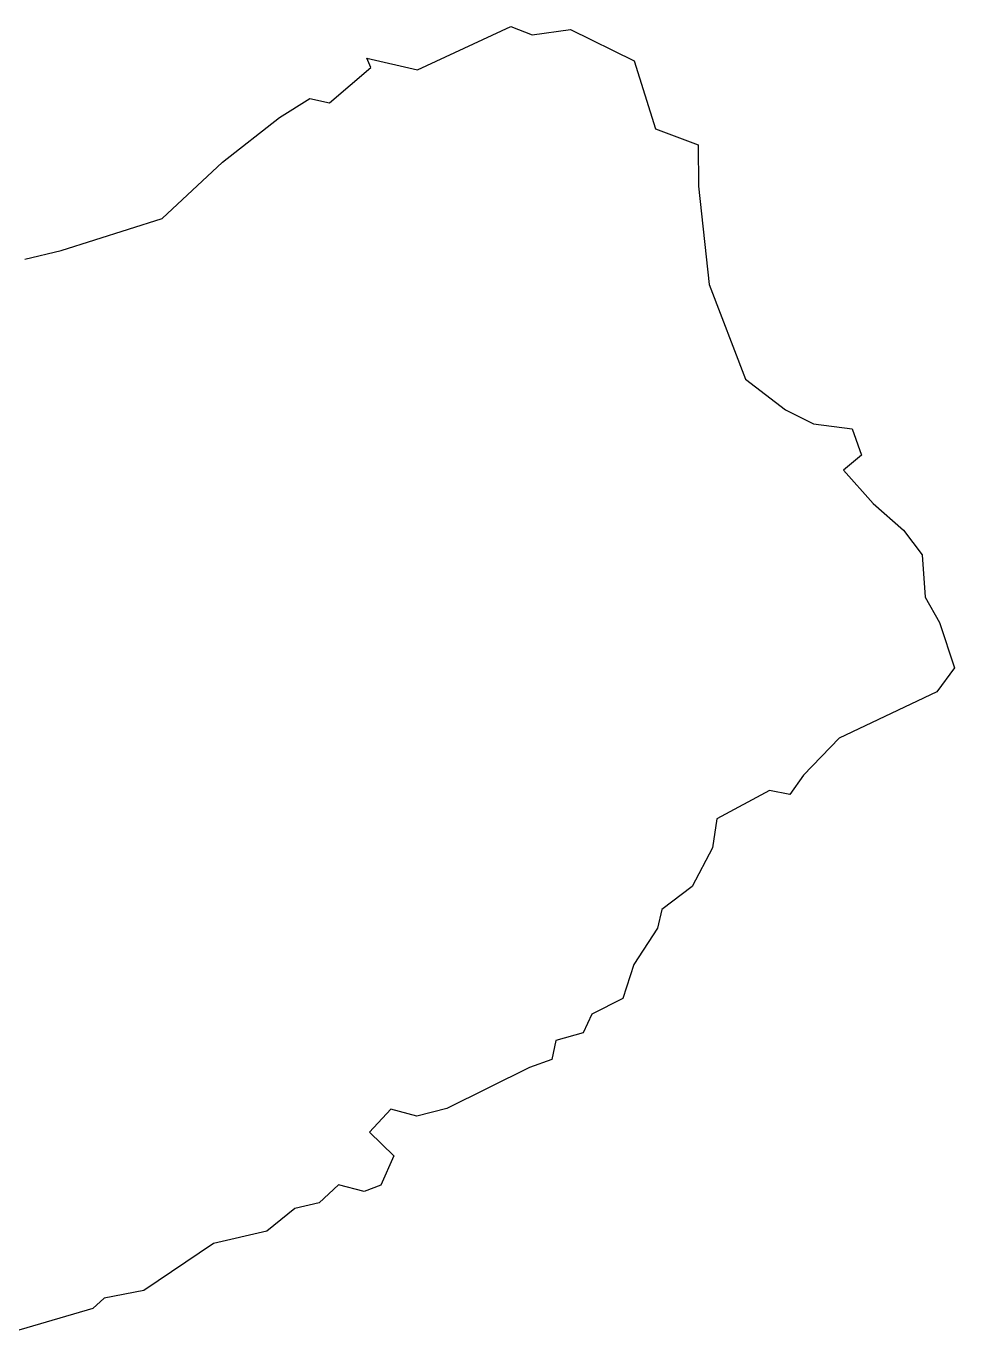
# Model space of a CAD drawing. Header units: metres. Extents: x 300295 to 304668, y 1962250 to 1965518.
# Drawn here: x 302651 to 304668, y 1962651 to 1965518 of the extents above; entities that cross this region are included whole.
import ezdxf

# ---------------------------------------------------------------- set-up
doc = ezdxf.new("R2010")
doc.units = ezdxf.units.M
doc.header["$MEASUREMENT"] = 0
doc.layers.add('village', color=3, linetype='Continuous')

msp = doc.modelspace()

# ---------------------------------------------------------------- linework, layer by layer
at = {"layer": 'village', "color": 3, "true_color": 0x00ff00}
msp.add_polyline3d([(302647.7, 1965012.4, 0), (302726.6, 1965031.1, 0), (302946.2, 1965100.4, 0), (303076.9, 1965223.5, 0), (303200.6, 1965320.1, 0), (303266.8, 1965361.8, 0), (303309.9, 1965352.4, 0), (303399.5, 1965429.2, 0), (303390.7, 1965449, 0), (303500.9, 1965424.1, 0), (303704, 1965518.3, 0), (303750, 1965499.6, 0), (303833.2, 1965511.6, 0), (303971.5, 1965443.6, 0), (304018.3, 1965295.8, 0), (304110.9, 1965260.5, 0), (304111.2, 1965170.7, 0), (304134.7, 1964957.3, 0), (304213.7, 1964751.7, 0), (304300.5, 1964684.6, 0), (304361.1, 1964654.5, 0), (304445.4, 1964643.3, 0), (304465.5, 1964586, 0), (304426.5, 1964553.4, 0), (304491.2, 1964481.5, 0), (304556.7, 1964423, 0), (304597.7, 1964369.8, 0), (304603.9, 1964277.7, 0), (304635, 1964222.8, 0), (304668, 1964124.3, 0), (304629.6, 1964072.2, 0), (304417.3, 1963971.4, 0), (304339.5, 1963890.5, 0), (304309.7, 1963848.4, 0), (304265.6, 1963857.6, 0), (304151, 1963795.9, 0), (304142.2, 1963732.5, 0), (304097.6, 1963648.8, 0), (304031.5, 1963598.5, 0), (304022.5, 1963558.2, 0), (303970.8, 1963479.1, 0), (303947.2, 1963405.4, 0), (303879.7, 1963371.1, 0), (303860.6, 1963330.3, 0), (303801.5, 1963314.2, 0), (303792.7, 1963272.6, 0), (303744.1, 1963255, 0), (303564.5, 1963166.4, 0), (303499.4, 1963149.7, 0), (303443.2, 1963164.4, 0), (303396.8, 1963114.4, 0), (303449.3, 1963063.4, 0), (303420.8, 1962999.5, 0), (303385.1, 1962985.4, 0), (303328.8, 1963000.5, 0), (303287.5, 1962961.4, 0), (303234.4, 1962948.9, 0), (303173.6, 1962899.5, 0), (303057.7, 1962872.5, 0), (302906.2, 1962770.3, 0), (302819.9, 1962754.1, 0), (302795.6, 1962731.2, 0), (302519.7, 1962650.8, 0)], dxfattribs=at)

doc.saveas('drawing.dxf')
